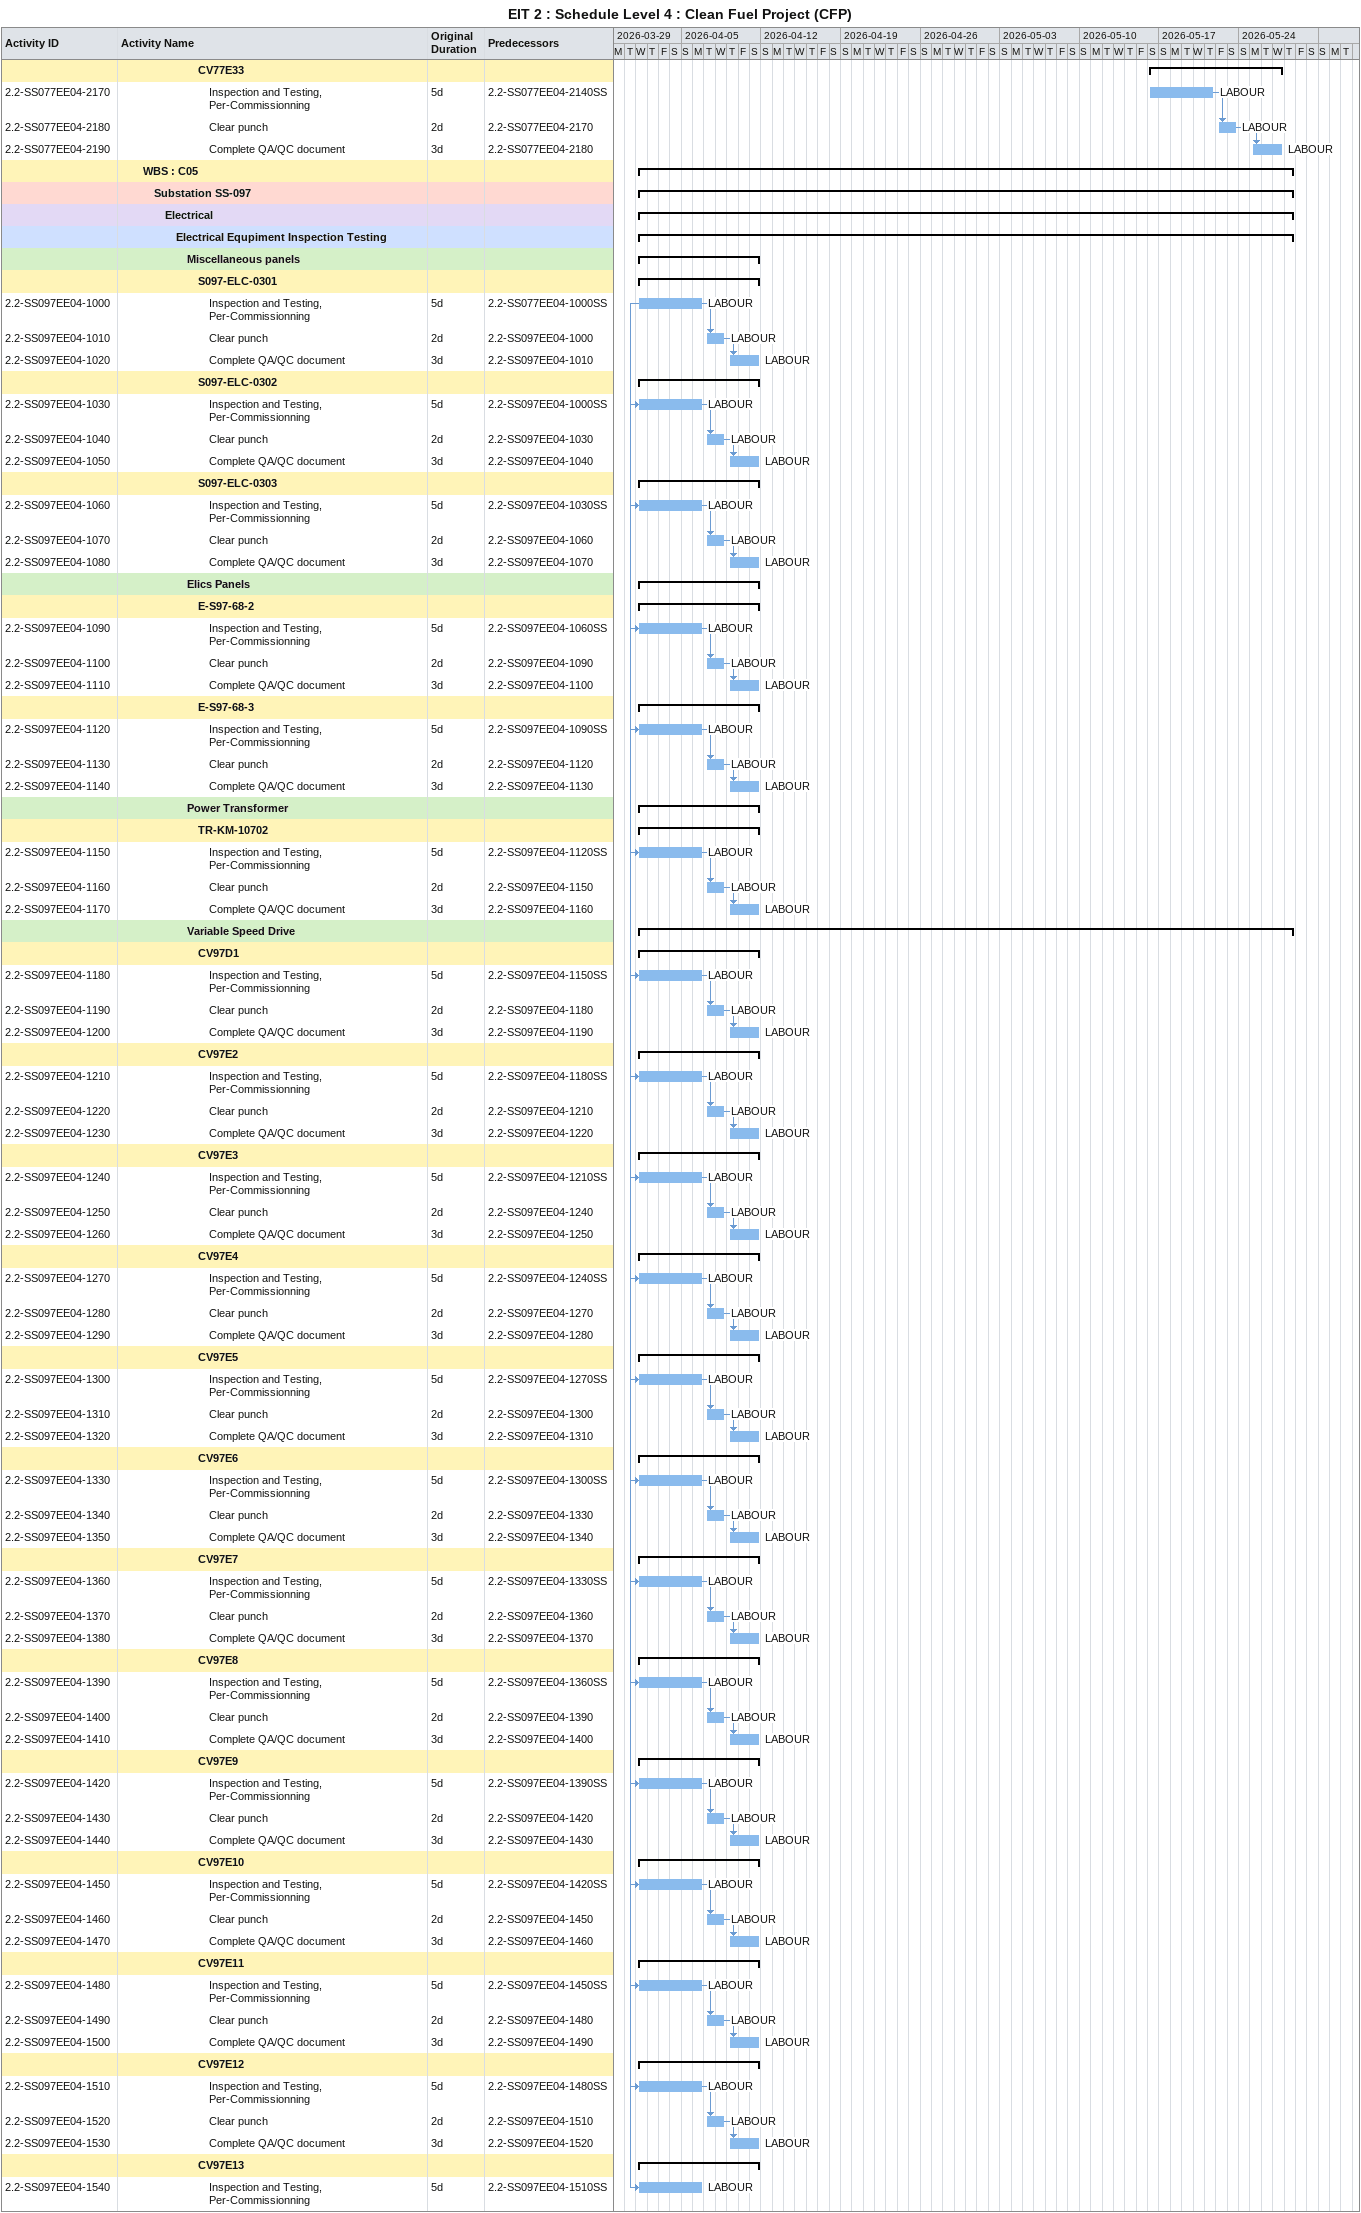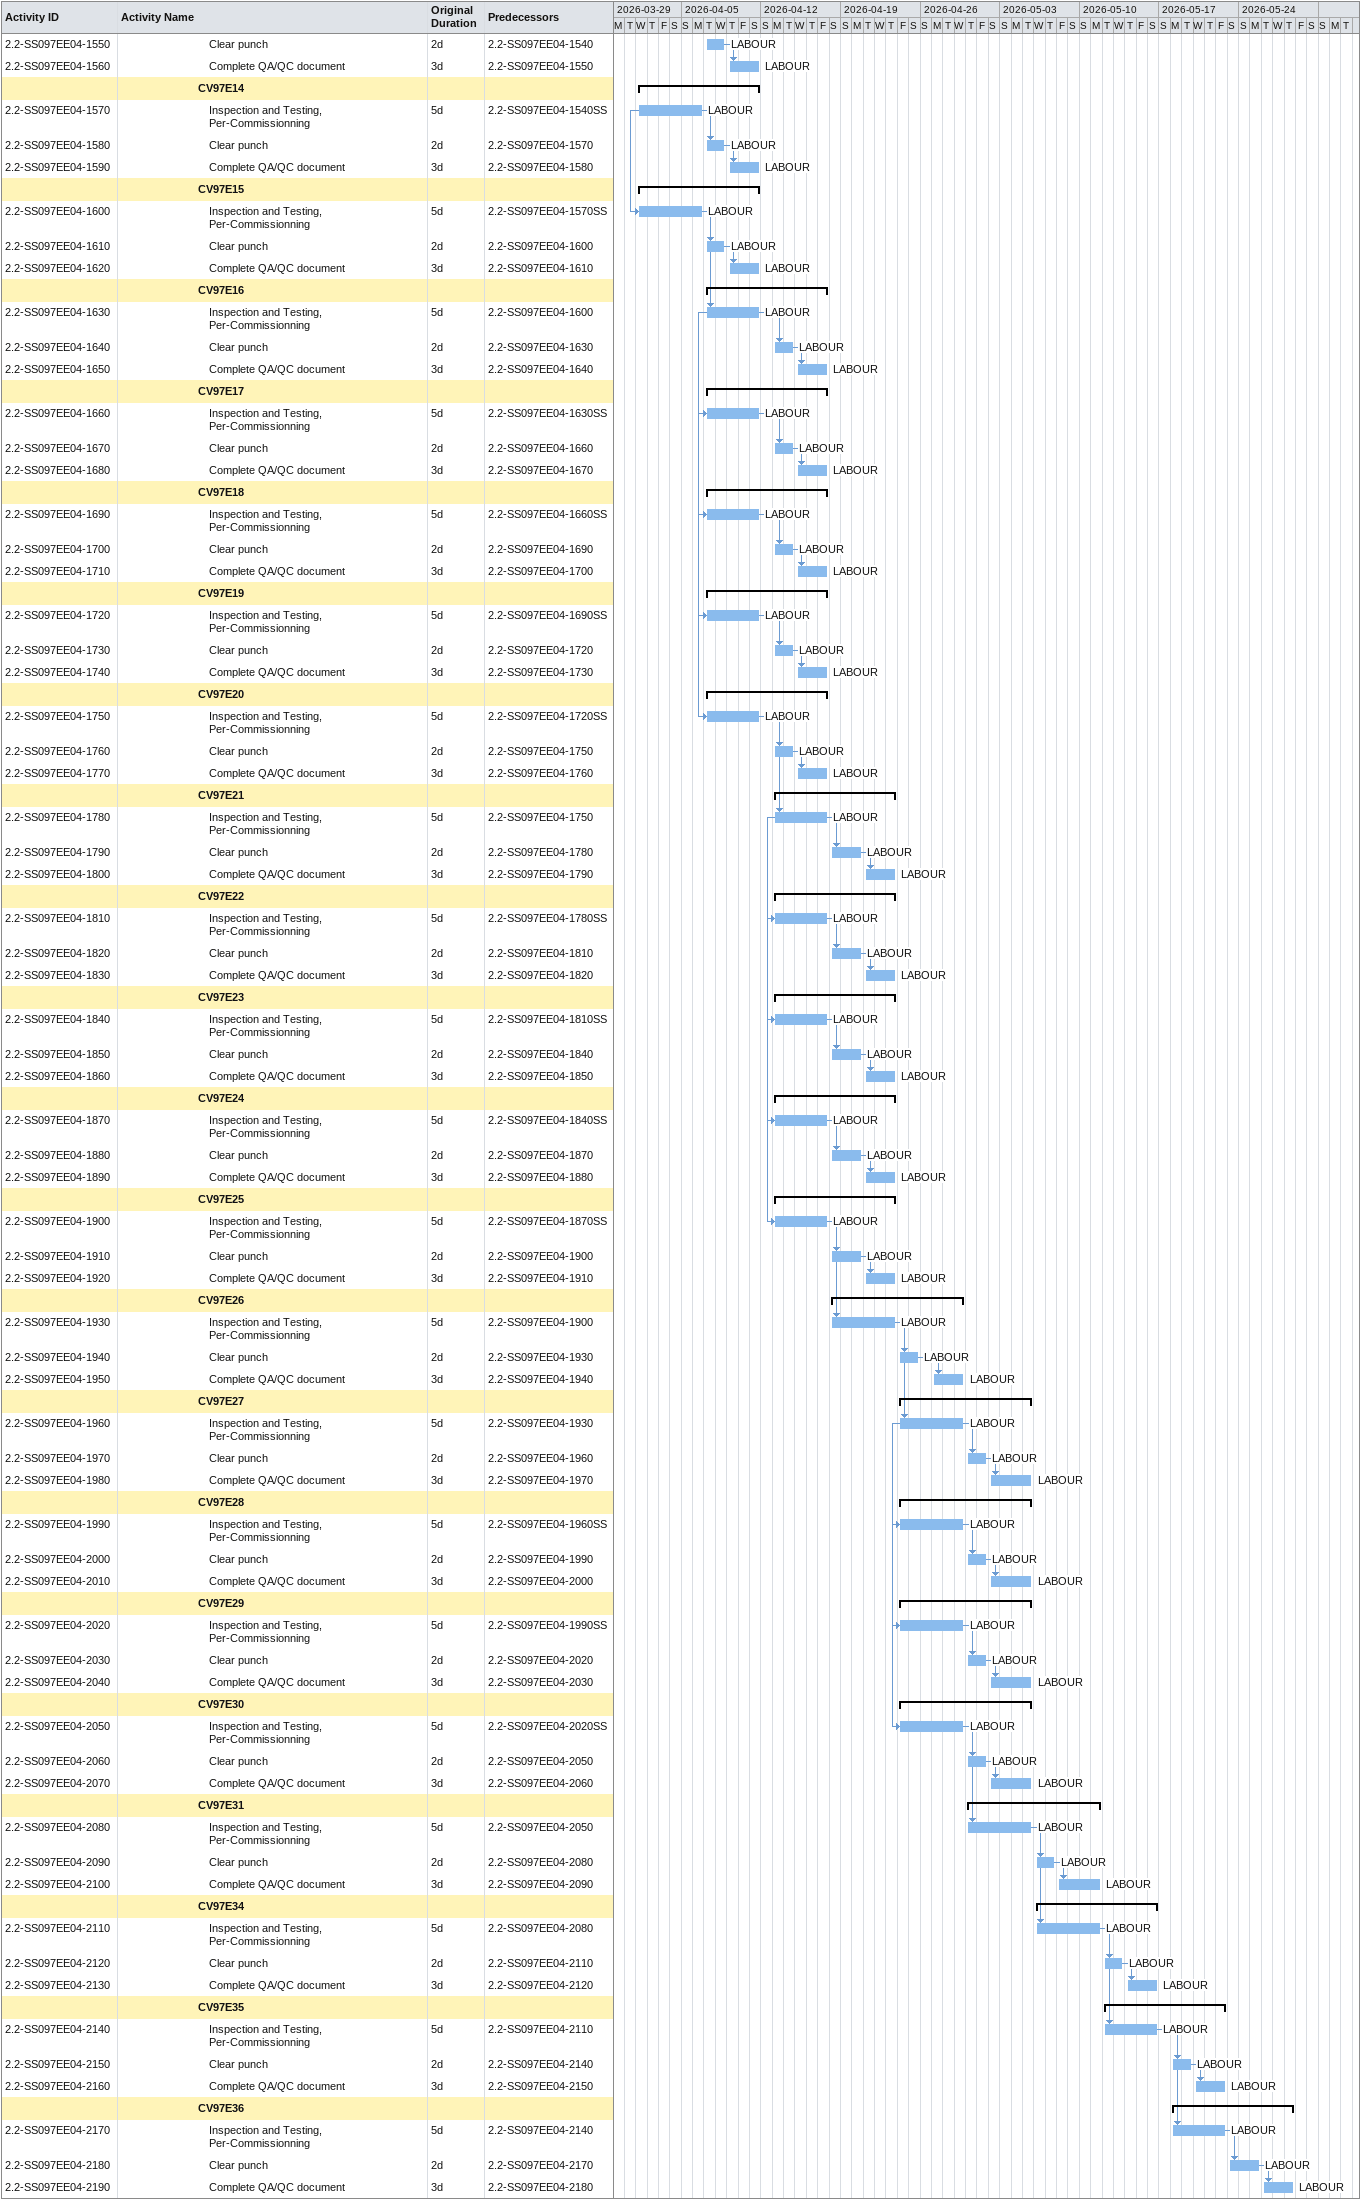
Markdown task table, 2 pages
EIT 2 : Schedule Level 4 : Clean Fuel Project (CFP)

| ID | Level | Task | Original duration | Start | Finish | Predecessors | Resources |
|---|---|---|---|---|---|---|---|
|  | 8 | **CV77E33** |  | 2026-05-16 | 2026-05-27 |  |  |
| 2.2-SS077EE04-2170 | 9 | Inspection and Testing, Per-Commissionning | 5d | 2026-05-16 | 2026-05-21 | 2.2-SS077EE04-2140SS | LABOUR |
| 2.2-SS077EE04-2180 | 9 | Clear punch | 2d | 2026-05-22 | 2026-05-23 | 2.2-SS077EE04-2170 | LABOUR |
| 2.2-SS077EE04-2190 | 9 | Complete QA/QC document | 3d | 2026-05-25 | 2026-05-27 | 2.2-SS077EE04-2180 | LABOUR |
|  | 3 | **WBS : C05** |  | 2026-04-01 | 2026-05-28 |  |  |
|  | 4 | **Substation SS-097** |  | 2026-04-01 | 2026-05-28 |  |  |
|  | 5 | **Electrical** |  | 2026-04-01 | 2026-05-28 |  |  |
|  | 6 | **Electrical Equpiment Inspection Testing** |  | 2026-04-01 | 2026-05-28 |  |  |
|  | 7 | **Miscellaneous panels** |  | 2026-04-01 | 2026-04-11 |  |  |
|  | 8 | **S097-ELC-0301** |  | 2026-04-01 | 2026-04-11 |  |  |
| 2.2-SS097EE04-1000 | 9 | Inspection and Testing, Per-Commissionning | 5d | 2026-04-01 | 2026-04-06 | 2.2-SS077EE04-1000SS | LABOUR |
| 2.2-SS097EE04-1010 | 9 | Clear punch | 2d | 2026-04-07 | 2026-04-08 | 2.2-SS097EE04-1000 | LABOUR |
| 2.2-SS097EE04-1020 | 9 | Complete QA/QC document | 3d | 2026-04-09 | 2026-04-11 | 2.2-SS097EE04-1010 | LABOUR |
|  | 8 | **S097-ELC-0302** |  | 2026-04-01 | 2026-04-11 |  |  |
| 2.2-SS097EE04-1030 | 9 | Inspection and Testing, Per-Commissionning | 5d | 2026-04-01 | 2026-04-06 | 2.2-SS097EE04-1000SS | LABOUR |
| 2.2-SS097EE04-1040 | 9 | Clear punch | 2d | 2026-04-07 | 2026-04-08 | 2.2-SS097EE04-1030 | LABOUR |
| 2.2-SS097EE04-1050 | 9 | Complete QA/QC document | 3d | 2026-04-09 | 2026-04-11 | 2.2-SS097EE04-1040 | LABOUR |
|  | 8 | **S097-ELC-0303** |  | 2026-04-01 | 2026-04-11 |  |  |
| 2.2-SS097EE04-1060 | 9 | Inspection and Testing, Per-Commissionning | 5d | 2026-04-01 | 2026-04-06 | 2.2-SS097EE04-1030SS | LABOUR |
| 2.2-SS097EE04-1070 | 9 | Clear punch | 2d | 2026-04-07 | 2026-04-08 | 2.2-SS097EE04-1060 | LABOUR |
| 2.2-SS097EE04-1080 | 9 | Complete QA/QC document | 3d | 2026-04-09 | 2026-04-11 | 2.2-SS097EE04-1070 | LABOUR |
|  | 7 | **Elics Panels** |  | 2026-04-01 | 2026-04-11 |  |  |
|  | 8 | **E-S97-68-2** |  | 2026-04-01 | 2026-04-11 |  |  |
| 2.2-SS097EE04-1090 | 9 | Inspection and Testing, Per-Commissionning | 5d | 2026-04-01 | 2026-04-06 | 2.2-SS097EE04-1060SS | LABOUR |
| 2.2-SS097EE04-1100 | 9 | Clear punch | 2d | 2026-04-07 | 2026-04-08 | 2.2-SS097EE04-1090 | LABOUR |
| 2.2-SS097EE04-1110 | 9 | Complete QA/QC document | 3d | 2026-04-09 | 2026-04-11 | 2.2-SS097EE04-1100 | LABOUR |
|  | 8 | **E-S97-68-3** |  | 2026-04-01 | 2026-04-11 |  |  |
| 2.2-SS097EE04-1120 | 9 | Inspection and Testing, Per-Commissionning | 5d | 2026-04-01 | 2026-04-06 | 2.2-SS097EE04-1090SS | LABOUR |
| 2.2-SS097EE04-1130 | 9 | Clear punch | 2d | 2026-04-07 | 2026-04-08 | 2.2-SS097EE04-1120 | LABOUR |
| 2.2-SS097EE04-1140 | 9 | Complete QA/QC document | 3d | 2026-04-09 | 2026-04-11 | 2.2-SS097EE04-1130 | LABOUR |
|  | 7 | **Power Transformer** |  | 2026-04-01 | 2026-04-11 |  |  |
|  | 8 | **TR-KM-10702** |  | 2026-04-01 | 2026-04-11 |  |  |
| 2.2-SS097EE04-1150 | 9 | Inspection and Testing, Per-Commissionning | 5d | 2026-04-01 | 2026-04-06 | 2.2-SS097EE04-1120SS | LABOUR |
| 2.2-SS097EE04-1160 | 9 | Clear punch | 2d | 2026-04-07 | 2026-04-08 | 2.2-SS097EE04-1150 | LABOUR |
| 2.2-SS097EE04-1170 | 9 | Complete QA/QC document | 3d | 2026-04-09 | 2026-04-11 | 2.2-SS097EE04-1160 | LABOUR |
|  | 7 | **Variable Speed Drive** |  | 2026-04-01 | 2026-05-28 |  |  |
|  | 8 | **CV97D1** |  | 2026-04-01 | 2026-04-11 |  |  |
| 2.2-SS097EE04-1180 | 9 | Inspection and Testing, Per-Commissionning | 5d | 2026-04-01 | 2026-04-06 | 2.2-SS097EE04-1150SS | LABOUR |
| 2.2-SS097EE04-1190 | 9 | Clear punch | 2d | 2026-04-07 | 2026-04-08 | 2.2-SS097EE04-1180 | LABOUR |
| 2.2-SS097EE04-1200 | 9 | Complete QA/QC document | 3d | 2026-04-09 | 2026-04-11 | 2.2-SS097EE04-1190 | LABOUR |
|  | 8 | **CV97E2** |  | 2026-04-01 | 2026-04-11 |  |  |
| 2.2-SS097EE04-1210 | 9 | Inspection and Testing, Per-Commissionning | 5d | 2026-04-01 | 2026-04-06 | 2.2-SS097EE04-1180SS | LABOUR |
| 2.2-SS097EE04-1220 | 9 | Clear punch | 2d | 2026-04-07 | 2026-04-08 | 2.2-SS097EE04-1210 | LABOUR |
| 2.2-SS097EE04-1230 | 9 | Complete QA/QC document | 3d | 2026-04-09 | 2026-04-11 | 2.2-SS097EE04-1220 | LABOUR |
|  | 8 | **CV97E3** |  | 2026-04-01 | 2026-04-11 |  |  |
| 2.2-SS097EE04-1240 | 9 | Inspection and Testing, Per-Commissionning | 5d | 2026-04-01 | 2026-04-06 | 2.2-SS097EE04-1210SS | LABOUR |
| 2.2-SS097EE04-1250 | 9 | Clear punch | 2d | 2026-04-07 | 2026-04-08 | 2.2-SS097EE04-1240 | LABOUR |
| 2.2-SS097EE04-1260 | 9 | Complete QA/QC document | 3d | 2026-04-09 | 2026-04-11 | 2.2-SS097EE04-1250 | LABOUR |
|  | 8 | **CV97E4** |  | 2026-04-01 | 2026-04-11 |  |  |
| 2.2-SS097EE04-1270 | 9 | Inspection and Testing, Per-Commissionning | 5d | 2026-04-01 | 2026-04-06 | 2.2-SS097EE04-1240SS | LABOUR |
| 2.2-SS097EE04-1280 | 9 | Clear punch | 2d | 2026-04-07 | 2026-04-08 | 2.2-SS097EE04-1270 | LABOUR |
| 2.2-SS097EE04-1290 | 9 | Complete QA/QC document | 3d | 2026-04-09 | 2026-04-11 | 2.2-SS097EE04-1280 | LABOUR |
|  | 8 | **CV97E5** |  | 2026-04-01 | 2026-04-11 |  |  |
| 2.2-SS097EE04-1300 | 9 | Inspection and Testing, Per-Commissionning | 5d | 2026-04-01 | 2026-04-06 | 2.2-SS097EE04-1270SS | LABOUR |
| 2.2-SS097EE04-1310 | 9 | Clear punch | 2d | 2026-04-07 | 2026-04-08 | 2.2-SS097EE04-1300 | LABOUR |
| 2.2-SS097EE04-1320 | 9 | Complete QA/QC document | 3d | 2026-04-09 | 2026-04-11 | 2.2-SS097EE04-1310 | LABOUR |
|  | 8 | **CV97E6** |  | 2026-04-01 | 2026-04-11 |  |  |
| 2.2-SS097EE04-1330 | 9 | Inspection and Testing, Per-Commissionning | 5d | 2026-04-01 | 2026-04-06 | 2.2-SS097EE04-1300SS | LABOUR |
| 2.2-SS097EE04-1340 | 9 | Clear punch | 2d | 2026-04-07 | 2026-04-08 | 2.2-SS097EE04-1330 | LABOUR |
| 2.2-SS097EE04-1350 | 9 | Complete QA/QC document | 3d | 2026-04-09 | 2026-04-11 | 2.2-SS097EE04-1340 | LABOUR |
|  | 8 | **CV97E7** |  | 2026-04-01 | 2026-04-11 |  |  |
| 2.2-SS097EE04-1360 | 9 | Inspection and Testing, Per-Commissionning | 5d | 2026-04-01 | 2026-04-06 | 2.2-SS097EE04-1330SS | LABOUR |
| 2.2-SS097EE04-1370 | 9 | Clear punch | 2d | 2026-04-07 | 2026-04-08 | 2.2-SS097EE04-1360 | LABOUR |
| 2.2-SS097EE04-1380 | 9 | Complete QA/QC document | 3d | 2026-04-09 | 2026-04-11 | 2.2-SS097EE04-1370 | LABOUR |
|  | 8 | **CV97E8** |  | 2026-04-01 | 2026-04-11 |  |  |
| 2.2-SS097EE04-1390 | 9 | Inspection and Testing, Per-Commissionning | 5d | 2026-04-01 | 2026-04-06 | 2.2-SS097EE04-1360SS | LABOUR |
| 2.2-SS097EE04-1400 | 9 | Clear punch | 2d | 2026-04-07 | 2026-04-08 | 2.2-SS097EE04-1390 | LABOUR |
| 2.2-SS097EE04-1410 | 9 | Complete QA/QC document | 3d | 2026-04-09 | 2026-04-11 | 2.2-SS097EE04-1400 | LABOUR |
|  | 8 | **CV97E9** |  | 2026-04-01 | 2026-04-11 |  |  |
| 2.2-SS097EE04-1420 | 9 | Inspection and Testing, Per-Commissionning | 5d | 2026-04-01 | 2026-04-06 | 2.2-SS097EE04-1390SS | LABOUR |
| 2.2-SS097EE04-1430 | 9 | Clear punch | 2d | 2026-04-07 | 2026-04-08 | 2.2-SS097EE04-1420 | LABOUR |
| 2.2-SS097EE04-1440 | 9 | Complete QA/QC document | 3d | 2026-04-09 | 2026-04-11 | 2.2-SS097EE04-1430 | LABOUR |
|  | 8 | **CV97E10** |  | 2026-04-01 | 2026-04-11 |  |  |
| 2.2-SS097EE04-1450 | 9 | Inspection and Testing, Per-Commissionning | 5d | 2026-04-01 | 2026-04-06 | 2.2-SS097EE04-1420SS | LABOUR |
| 2.2-SS097EE04-1460 | 9 | Clear punch | 2d | 2026-04-07 | 2026-04-08 | 2.2-SS097EE04-1450 | LABOUR |
| 2.2-SS097EE04-1470 | 9 | Complete QA/QC document | 3d | 2026-04-09 | 2026-04-11 | 2.2-SS097EE04-1460 | LABOUR |
|  | 8 | **CV97E11** |  | 2026-04-01 | 2026-04-11 |  |  |
| 2.2-SS097EE04-1480 | 9 | Inspection and Testing, Per-Commissionning | 5d | 2026-04-01 | 2026-04-06 | 2.2-SS097EE04-1450SS | LABOUR |
| 2.2-SS097EE04-1490 | 9 | Clear punch | 2d | 2026-04-07 | 2026-04-08 | 2.2-SS097EE04-1480 | LABOUR |
| 2.2-SS097EE04-1500 | 9 | Complete QA/QC document | 3d | 2026-04-09 | 2026-04-11 | 2.2-SS097EE04-1490 | LABOUR |
|  | 8 | **CV97E12** |  | 2026-04-01 | 2026-04-11 |  |  |
| 2.2-SS097EE04-1510 | 9 | Inspection and Testing, Per-Commissionning | 5d | 2026-04-01 | 2026-04-06 | 2.2-SS097EE04-1480SS | LABOUR |
| 2.2-SS097EE04-1520 | 9 | Clear punch | 2d | 2026-04-07 | 2026-04-08 | 2.2-SS097EE04-1510 | LABOUR |
| 2.2-SS097EE04-1530 | 9 | Complete QA/QC document | 3d | 2026-04-09 | 2026-04-11 | 2.2-SS097EE04-1520 | LABOUR |
|  | 8 | **CV97E13** |  | 2026-04-01 | 2026-04-11 |  |  |
| 2.2-SS097EE04-1540 | 9 | Inspection and Testing, Per-Commissionning | 5d | 2026-04-01 | 2026-04-06 | 2.2-SS097EE04-1510SS | LABOUR |
| 2.2-SS097EE04-1550 | 9 | Clear punch | 2d | 2026-04-07 | 2026-04-08 | 2.2-SS097EE04-1540 | LABOUR |
| 2.2-SS097EE04-1560 | 9 | Complete QA/QC document | 3d | 2026-04-09 | 2026-04-11 | 2.2-SS097EE04-1550 | LABOUR |
|  | 8 | **CV97E14** |  | 2026-04-01 | 2026-04-11 |  |  |
| 2.2-SS097EE04-1570 | 9 | Inspection and Testing, Per-Commissionning | 5d | 2026-04-01 | 2026-04-06 | 2.2-SS097EE04-1540SS | LABOUR |
| 2.2-SS097EE04-1580 | 9 | Clear punch | 2d | 2026-04-07 | 2026-04-08 | 2.2-SS097EE04-1570 | LABOUR |
| 2.2-SS097EE04-1590 | 9 | Complete QA/QC document | 3d | 2026-04-09 | 2026-04-11 | 2.2-SS097EE04-1580 | LABOUR |
|  | 8 | **CV97E15** |  | 2026-04-01 | 2026-04-11 |  |  |
| 2.2-SS097EE04-1600 | 9 | Inspection and Testing, Per-Commissionning | 5d | 2026-04-01 | 2026-04-06 | 2.2-SS097EE04-1570SS | LABOUR |
| 2.2-SS097EE04-1610 | 9 | Clear punch | 2d | 2026-04-07 | 2026-04-08 | 2.2-SS097EE04-1600 | LABOUR |
| 2.2-SS097EE04-1620 | 9 | Complete QA/QC document | 3d | 2026-04-09 | 2026-04-11 | 2.2-SS097EE04-1610 | LABOUR |
|  | 8 | **CV97E16** |  | 2026-04-07 | 2026-04-17 |  |  |
| 2.2-SS097EE04-1630 | 9 | Inspection and Testing, Per-Commissionning | 5d | 2026-04-07 | 2026-04-11 | 2.2-SS097EE04-1600 | LABOUR |
| 2.2-SS097EE04-1640 | 9 | Clear punch | 2d | 2026-04-13 | 2026-04-14 | 2.2-SS097EE04-1630 | LABOUR |
| 2.2-SS097EE04-1650 | 9 | Complete QA/QC document | 3d | 2026-04-15 | 2026-04-17 | 2.2-SS097EE04-1640 | LABOUR |
|  | 8 | **CV97E17** |  | 2026-04-07 | 2026-04-17 |  |  |
| 2.2-SS097EE04-1660 | 9 | Inspection and Testing, Per-Commissionning | 5d | 2026-04-07 | 2026-04-11 | 2.2-SS097EE04-1630SS | LABOUR |
| 2.2-SS097EE04-1670 | 9 | Clear punch | 2d | 2026-04-13 | 2026-04-14 | 2.2-SS097EE04-1660 | LABOUR |
| 2.2-SS097EE04-1680 | 9 | Complete QA/QC document | 3d | 2026-04-15 | 2026-04-17 | 2.2-SS097EE04-1670 | LABOUR |
|  | 8 | **CV97E18** |  | 2026-04-07 | 2026-04-17 |  |  |
| 2.2-SS097EE04-1690 | 9 | Inspection and Testing, Per-Commissionning | 5d | 2026-04-07 | 2026-04-11 | 2.2-SS097EE04-1660SS | LABOUR |
| 2.2-SS097EE04-1700 | 9 | Clear punch | 2d | 2026-04-13 | 2026-04-14 | 2.2-SS097EE04-1690 | LABOUR |
| 2.2-SS097EE04-1710 | 9 | Complete QA/QC document | 3d | 2026-04-15 | 2026-04-17 | 2.2-SS097EE04-1700 | LABOUR |
|  | 8 | **CV97E19** |  | 2026-04-07 | 2026-04-17 |  |  |
| 2.2-SS097EE04-1720 | 9 | Inspection and Testing, Per-Commissionning | 5d | 2026-04-07 | 2026-04-11 | 2.2-SS097EE04-1690SS | LABOUR |
| 2.2-SS097EE04-1730 | 9 | Clear punch | 2d | 2026-04-13 | 2026-04-14 | 2.2-SS097EE04-1720 | LABOUR |
| 2.2-SS097EE04-1740 | 9 | Complete QA/QC document | 3d | 2026-04-15 | 2026-04-17 | 2.2-SS097EE04-1730 | LABOUR |
|  | 8 | **CV97E20** |  | 2026-04-07 | 2026-04-17 |  |  |
| 2.2-SS097EE04-1750 | 9 | Inspection and Testing, Per-Commissionning | 5d | 2026-04-07 | 2026-04-11 | 2.2-SS097EE04-1720SS | LABOUR |
| 2.2-SS097EE04-1760 | 9 | Clear punch | 2d | 2026-04-13 | 2026-04-14 | 2.2-SS097EE04-1750 | LABOUR |
| 2.2-SS097EE04-1770 | 9 | Complete QA/QC document | 3d | 2026-04-15 | 2026-04-17 | 2.2-SS097EE04-1760 | LABOUR |
|  | 8 | **CV97E21** |  | 2026-04-13 | 2026-04-23 |  |  |
| 2.2-SS097EE04-1780 | 9 | Inspection and Testing, Per-Commissionning | 5d | 2026-04-13 | 2026-04-17 | 2.2-SS097EE04-1750 | LABOUR |
| 2.2-SS097EE04-1790 | 9 | Clear punch | 2d | 2026-04-18 | 2026-04-20 | 2.2-SS097EE04-1780 | LABOUR |
| 2.2-SS097EE04-1800 | 9 | Complete QA/QC document | 3d | 2026-04-21 | 2026-04-23 | 2.2-SS097EE04-1790 | LABOUR |
|  | 8 | **CV97E22** |  | 2026-04-13 | 2026-04-23 |  |  |
| 2.2-SS097EE04-1810 | 9 | Inspection and Testing, Per-Commissionning | 5d | 2026-04-13 | 2026-04-17 | 2.2-SS097EE04-1780SS | LABOUR |
| 2.2-SS097EE04-1820 | 9 | Clear punch | 2d | 2026-04-18 | 2026-04-20 | 2.2-SS097EE04-1810 | LABOUR |
| 2.2-SS097EE04-1830 | 9 | Complete QA/QC document | 3d | 2026-04-21 | 2026-04-23 | 2.2-SS097EE04-1820 | LABOUR |
|  | 8 | **CV97E23** |  | 2026-04-13 | 2026-04-23 |  |  |
| 2.2-SS097EE04-1840 | 9 | Inspection and Testing, Per-Commissionning | 5d | 2026-04-13 | 2026-04-17 | 2.2-SS097EE04-1810SS | LABOUR |
| 2.2-SS097EE04-1850 | 9 | Clear punch | 2d | 2026-04-18 | 2026-04-20 | 2.2-SS097EE04-1840 | LABOUR |
| 2.2-SS097EE04-1860 | 9 | Complete QA/QC document | 3d | 2026-04-21 | 2026-04-23 | 2.2-SS097EE04-1850 | LABOUR |
|  | 8 | **CV97E24** |  | 2026-04-13 | 2026-04-23 |  |  |
| 2.2-SS097EE04-1870 | 9 | Inspection and Testing, Per-Commissionning | 5d | 2026-04-13 | 2026-04-17 | 2.2-SS097EE04-1840SS | LABOUR |
| 2.2-SS097EE04-1880 | 9 | Clear punch | 2d | 2026-04-18 | 2026-04-20 | 2.2-SS097EE04-1870 | LABOUR |
| 2.2-SS097EE04-1890 | 9 | Complete QA/QC document | 3d | 2026-04-21 | 2026-04-23 | 2.2-SS097EE04-1880 | LABOUR |
|  | 8 | **CV97E25** |  | 2026-04-13 | 2026-04-23 |  |  |
| 2.2-SS097EE04-1900 | 9 | Inspection and Testing, Per-Commissionning | 5d | 2026-04-13 | 2026-04-17 | 2.2-SS097EE04-1870SS | LABOUR |
| 2.2-SS097EE04-1910 | 9 | Clear punch | 2d | 2026-04-18 | 2026-04-20 | 2.2-SS097EE04-1900 | LABOUR |
| 2.2-SS097EE04-1920 | 9 | Complete QA/QC document | 3d | 2026-04-21 | 2026-04-23 | 2.2-SS097EE04-1910 | LABOUR |
|  | 8 | **CV97E26** |  | 2026-04-18 | 2026-04-29 |  |  |
| 2.2-SS097EE04-1930 | 9 | Inspection and Testing, Per-Commissionning | 5d | 2026-04-18 | 2026-04-23 | 2.2-SS097EE04-1900 | LABOUR |
| 2.2-SS097EE04-1940 | 9 | Clear punch | 2d | 2026-04-24 | 2026-04-25 | 2.2-SS097EE04-1930 | LABOUR |
| 2.2-SS097EE04-1950 | 9 | Complete QA/QC document | 3d | 2026-04-27 | 2026-04-29 | 2.2-SS097EE04-1940 | LABOUR |
|  | 8 | **CV97E27** |  | 2026-04-24 | 2026-05-05 |  |  |
| 2.2-SS097EE04-1960 | 9 | Inspection and Testing, Per-Commissionning | 5d | 2026-04-24 | 2026-04-29 | 2.2-SS097EE04-1930 | LABOUR |
| 2.2-SS097EE04-1970 | 9 | Clear punch | 2d | 2026-04-30 | 2026-05-01 | 2.2-SS097EE04-1960 | LABOUR |
| 2.2-SS097EE04-1980 | 9 | Complete QA/QC document | 3d | 2026-05-02 | 2026-05-05 | 2.2-SS097EE04-1970 | LABOUR |
|  | 8 | **CV97E28** |  | 2026-04-24 | 2026-05-05 |  |  |
| 2.2-SS097EE04-1990 | 9 | Inspection and Testing, Per-Commissionning | 5d | 2026-04-24 | 2026-04-29 | 2.2-SS097EE04-1960SS | LABOUR |
| 2.2-SS097EE04-2000 | 9 | Clear punch | 2d | 2026-04-30 | 2026-05-01 | 2.2-SS097EE04-1990 | LABOUR |
| 2.2-SS097EE04-2010 | 9 | Complete QA/QC document | 3d | 2026-05-02 | 2026-05-05 | 2.2-SS097EE04-2000 | LABOUR |
|  | 8 | **CV97E29** |  | 2026-04-24 | 2026-05-05 |  |  |
| 2.2-SS097EE04-2020 | 9 | Inspection and Testing, Per-Commissionning | 5d | 2026-04-24 | 2026-04-29 | 2.2-SS097EE04-1990SS | LABOUR |
| 2.2-SS097EE04-2030 | 9 | Clear punch | 2d | 2026-04-30 | 2026-05-01 | 2.2-SS097EE04-2020 | LABOUR |
| 2.2-SS097EE04-2040 | 9 | Complete QA/QC document | 3d | 2026-05-02 | 2026-05-05 | 2.2-SS097EE04-2030 | LABOUR |
|  | 8 | **CV97E30** |  | 2026-04-24 | 2026-05-05 |  |  |
| 2.2-SS097EE04-2050 | 9 | Inspection and Testing, Per-Commissionning | 5d | 2026-04-24 | 2026-04-29 | 2.2-SS097EE04-2020SS | LABOUR |
| 2.2-SS097EE04-2060 | 9 | Clear punch | 2d | 2026-04-30 | 2026-05-01 | 2.2-SS097EE04-2050 | LABOUR |
| 2.2-SS097EE04-2070 | 9 | Complete QA/QC document | 3d | 2026-05-02 | 2026-05-05 | 2.2-SS097EE04-2060 | LABOUR |
|  | 8 | **CV97E31** |  | 2026-04-30 | 2026-05-11 |  |  |
| 2.2-SS097EE04-2080 | 9 | Inspection and Testing, Per-Commissionning | 5d | 2026-04-30 | 2026-05-05 | 2.2-SS097EE04-2050 | LABOUR |
| 2.2-SS097EE04-2090 | 9 | Clear punch | 2d | 2026-05-06 | 2026-05-07 | 2.2-SS097EE04-2080 | LABOUR |
| 2.2-SS097EE04-2100 | 9 | Complete QA/QC document | 3d | 2026-05-08 | 2026-05-11 | 2.2-SS097EE04-2090 | LABOUR |
|  | 8 | **CV97E34** |  | 2026-05-06 | 2026-05-16 |  |  |
| 2.2-SS097EE04-2110 | 9 | Inspection and Testing, Per-Commissionning | 5d | 2026-05-06 | 2026-05-11 | 2.2-SS097EE04-2080 | LABOUR |
| 2.2-SS097EE04-2120 | 9 | Clear punch | 2d | 2026-05-12 | 2026-05-13 | 2.2-SS097EE04-2110 | LABOUR |
| 2.2-SS097EE04-2130 | 9 | Complete QA/QC document | 3d | 2026-05-14 | 2026-05-16 | 2.2-SS097EE04-2120 | LABOUR |
|  | 8 | **CV97E35** |  | 2026-05-12 | 2026-05-22 |  |  |
| 2.2-SS097EE04-2140 | 9 | Inspection and Testing, Per-Commissionning | 5d | 2026-05-12 | 2026-05-16 | 2.2-SS097EE04-2110 | LABOUR |
| 2.2-SS097EE04-2150 | 9 | Clear punch | 2d | 2026-05-18 | 2026-05-19 | 2.2-SS097EE04-2140 | LABOUR |
| 2.2-SS097EE04-2160 | 9 | Complete QA/QC document | 3d | 2026-05-20 | 2026-05-22 | 2.2-SS097EE04-2150 | LABOUR |
|  | 8 | **CV97E36** |  | 2026-05-18 | 2026-05-28 |  |  |
| 2.2-SS097EE04-2170 | 9 | Inspection and Testing, Per-Commissionning | 5d | 2026-05-18 | 2026-05-22 | 2.2-SS097EE04-2140 | LABOUR |
| 2.2-SS097EE04-2180 | 9 | Clear punch | 2d | 2026-05-23 | 2026-05-25 | 2.2-SS097EE04-2170 | LABOUR |
| 2.2-SS097EE04-2190 | 9 | Complete QA/QC document | 3d | 2026-05-26 | 2026-05-28 | 2.2-SS097EE04-2180 | LABOUR |
